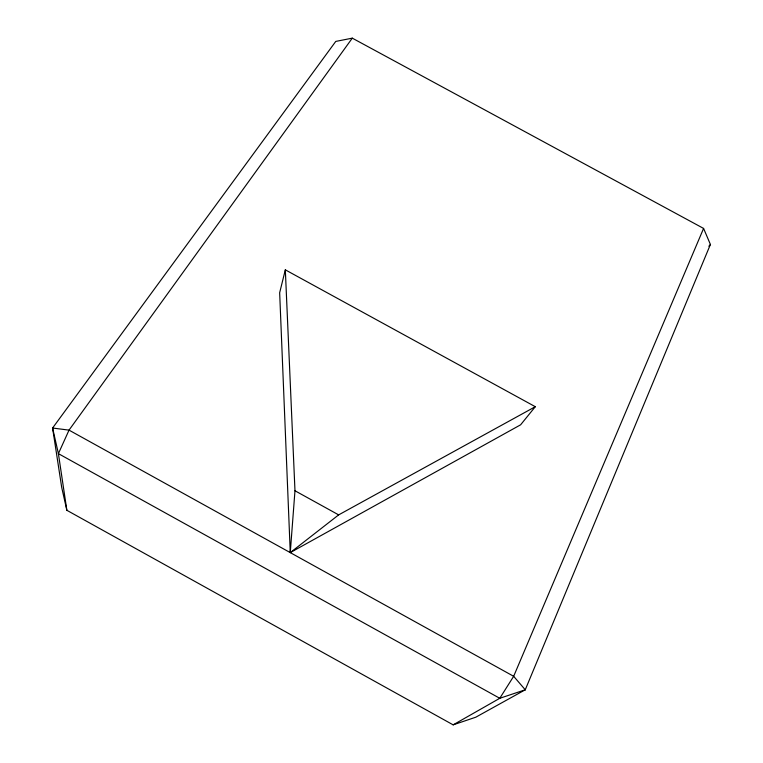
<?xml version="1.0" encoding="UTF-8"?>
<svg xmlns="http://www.w3.org/2000/svg" width="763" height="763" viewBox="0 0 763 763"><rect width="100%" height="100%" fill="white"/><g stroke="black" fill="none" stroke-linecap="round" stroke-linejoin="round"><path stroke-width="1.14" d="M285.324 269.835L294.976 490.762L290.264 552.612L520.614 424.81L535.302 406.698L285.324 269.835L279.659 292.744L290.264 552.612L338.658 514.882L535.302 406.698M710.41 244.456L525.259 689.781L475.807 717.201L453.146 724.85L66.858 510.304L61.698 487.385L52.59 428.024L335.749 41.421L352.296 38.15L703.581 228.423L710.41 244.456L708.856 246.249M703.581 228.423L513.661 676.295L499.775 698.288L453.146 724.85M352.296 38.15L69.023 430.132L58.398 453.642L66.858 510.304M294.976 490.762L338.658 514.882M525.259 689.781L499.775 698.288L58.398 453.642L52.59 428.024L69.023 430.132L513.661 676.295L525.259 689.781"/></g></svg>
